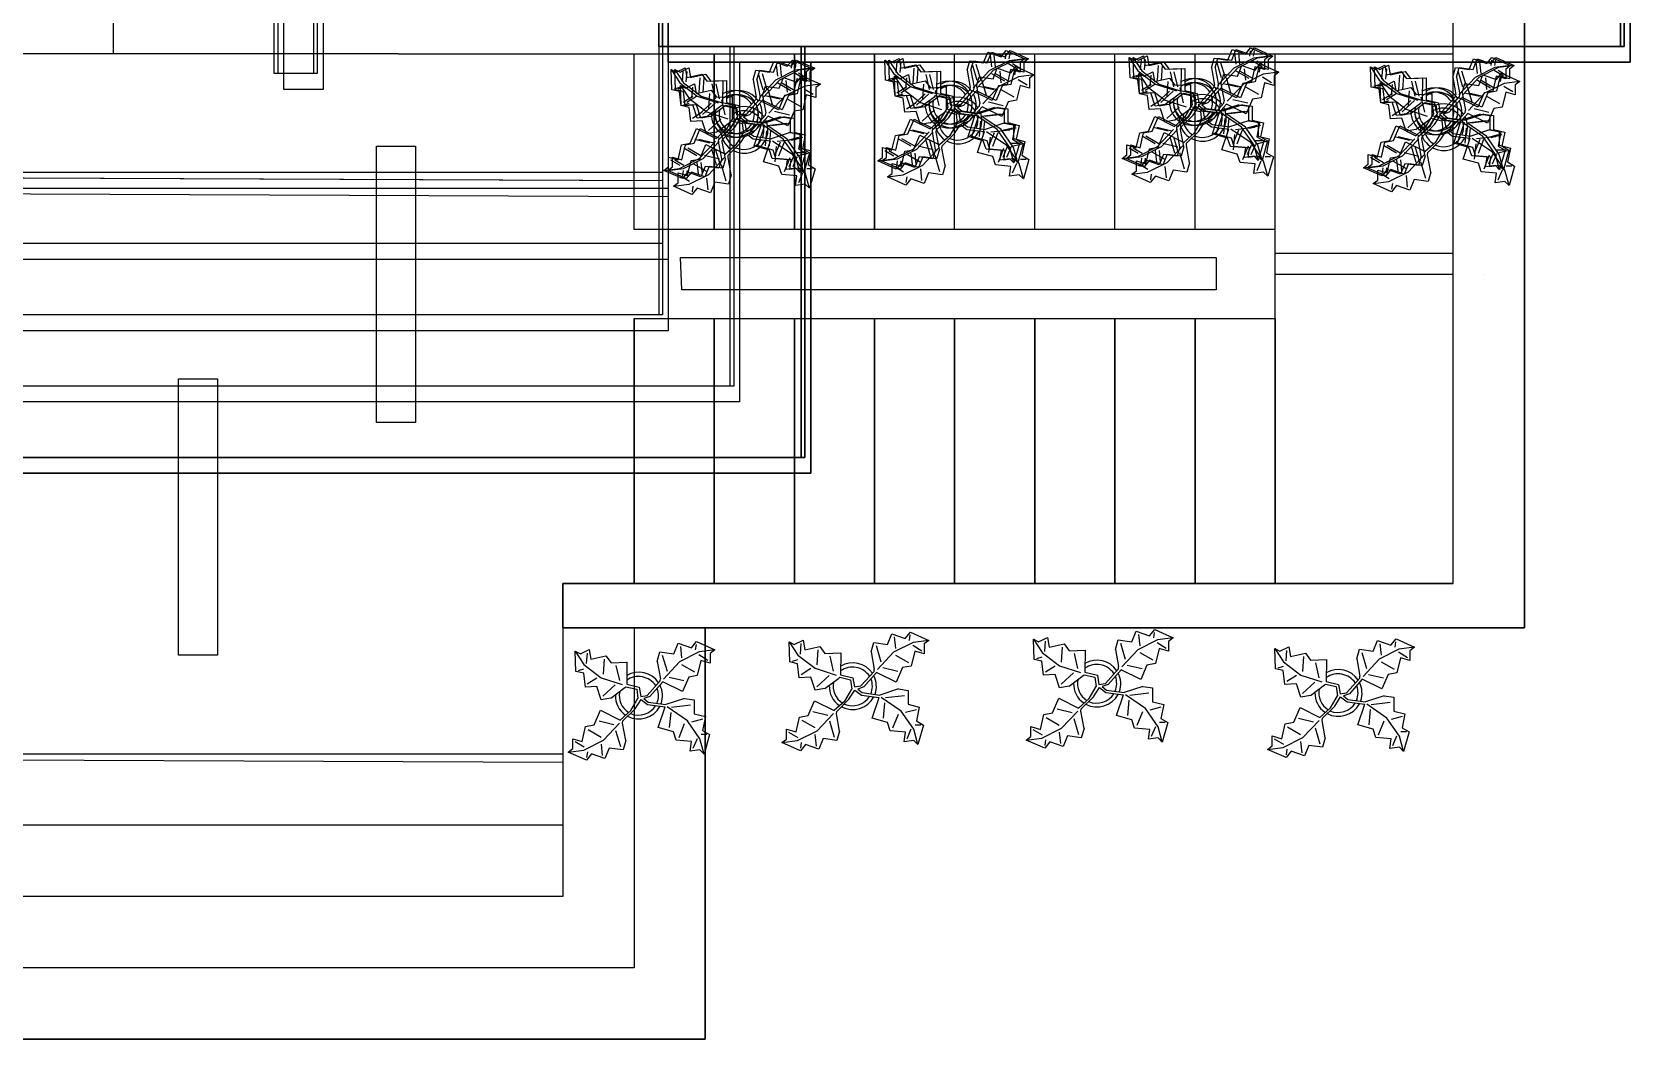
# Model space of a CAD drawing. Header units: inches. Extents: x -3340 to 11630, y -237 to 1425.
# Drawn here: x 133 to 312.5, y 836.6 to 949.6 of the extents above; entities that cross this region are included whole.
import ezdxf

# ---------------------------------------------------------------- set-up
doc = ezdxf.new("R2010")
doc.units = ezdxf.units.IN
doc.header["$MEASUREMENT"] = 0

# ---------------------------------------------------------------- blocks, each defined once
blk = doc.blocks.new('Plant - Rubber or Philodendron')
at = {"linetype": 'Continuous'}
for p, q in [((8.8871, 10.7908), (9.9809, 13.4933)), ((9.9809, 13.4933), (13.3837, 12.301)), ((10.5828, 12.6946), (10.8893, 9.7953)), ((13.3837, 12.301), (14.68, 13.9039)), ((14.5816, 13.2037), (14.3848, 11.8033)), ((14.68, 13.9039), (19.3848, 11.8146)), ((-16.2005, 11.4774), (-13.9899, 8.1064)), ((-16.2005, 11.4774), (-14.8639, 10.7964)), ((-16.0159, 6.3329), (-16.2005, 11.4774)), ((-14.8639, 10.7964), (-12.6195, 11.8975)), ((-13.3174, 8.325), (-13.0735, 11.0065)), ((-12.6195, 11.8975), (-12.1909, 9.4345)), ((-12.1909, 9.4345), (-8.3829, 10.3)), ((-8.8369, 9.409), (-9.0894, 5.6095)), ((-8.3829, 10.3), (-7.0549, 8.501)), ((-7.0549, 8.501), (-3.0284, 8.6941)), ((-3.0284, 8.6941), (-3.0709, 3.1041)), ((4.6914, 8.8812), (5.3859, 11.2828)), ((4.6914, 8.8812), (5.5014, 4.4831)), ((5.3859, 11.2828), (8.8871, 10.7908)), ((5.9878, 10.4842), (7.1971, 6.3869)), ((10.3916, 8.7942), (6.2847, 4.4028)), ((15.3859, 11.3055), (10.3916, 8.7942)), ((15.7909, 9.1065), (14.8995, 5.3044)), ((15.2875, 10.6053), (17.5907, 9.2105)), ((19.3848, 11.8146), (15.3859, 11.3055)), ((18.1925, 8.4119), (15.7909, 9.1065)), ((19.3848, 11.8146), (18.1868, 10.9119)), ((18.1868, 10.9119), (18.1925, 8.4119)), ((-14.0069, 5.8704), (-16.0159, 6.3329)), ((-15.3434, 6.5514), (-13.9984, 6.9884)), ((-13.5868, 2.2894), (-14.0069, 5.8704)), ((-13.9899, 8.1064), (-9.5434, 4.7185)), ((-13.1329, 3.1804), (-10.6614, 4.727)), ((-9.5434, 4.7185), (-4.1917, 2.9888)), ((-4.8529, 4.012), (-5.7184, 7.82)), ((5.4346, 3.9146), (5.5014, 4.4831)), ((7.7005, 4.8881), (11.5025, 3.9967)), ((14.2977, 6.1031), (10.9934, 7.9956)), ((12.7005, 4.8994), (11.1089, 1.1958)), ((14.8995, 5.3044), (12.7005, 4.8994)), ((-10.6784, 2.491), (-13.5868, 2.2894)), ((-9.5858, -0.8715), (-10.6784, 2.491)), ((-9.1318, 0.0195), (-5.9793, 2.9025)), ((-7.1228, -0.443), (-3.5248, 2.2131)), ((-3.5248, 2.2131), (-3.3011, 2.4355)), ((-3.3011, 2.4355), (-0.5306, 1.7947)), ((-3.0709, 3.1041), (0.0797, 2.3163)), ((-0.5306, 1.7947), (-0.2255, -0.5527)), ((-0.5306, 1.7947), (-0.5306, 1.7947)), ((0.0797, 2.3163), (0.4866, -0.031)), ((0.4866, -0.031), (2.1141, 0.2298)), ((2.1141, 0.2298), (5.4346, 3.9146)), ((6.1032, 3.6844), (2.8262, -0.031)), ((11.1089, 1.1958), (6.1032, 3.6844)), ((-11.3237, -7.2629), (-9.7321, -3.5593)), ((-9.7321, -3.5593), (-4.7264, -6.0479)), ((-7.1228, -0.443), (-9.5858, -0.8715)), ((-2.019, -3.6148), (-4.7264, -6.0479)), ((-4.0579, -6.2781), (-0.9375, -3.1608)), ((-2.019, -3.6148), (-0.2255, -0.5527)), ((-0.9375, -3.1608), (0.5883, -0.8135)), ((0.5883, -0.8135), (2.2447, -2.0916)), ((2.8262, -0.031), (1.3003, -0.5527)), ((1.3003, -0.5527), (2.4193, -1.4655)), ((2.2447, -2.0916), (6.7108, -2.6626)), ((2.4193, -1.4655), (6.895, -2.1175)), ((4.943, -7.9659), (6.7108, -2.6626)), ((11.6605, -0.5413), (6.895, -2.1175)), ((12.3677, -6.1981), (7.219, -2.6772)), ((8.3544, -2.7453), (13.1973, -2.1704)), ((11.6605, -0.5413), (14.1354, -0.8948)), ((14.1354, -0.8948), (14.1354, -4.4304)), ((-14.4141, -11.4699), (-13.5228, -7.6679)), ((-13.5228, -7.6679), (-11.3237, -7.2629)), ((-6.3237, -7.2516), (-10.1257, -6.3602)), ((-9.0148, -11.1577), (-4.9047, -6.8122)), ((-4.1246, -6.8466), (-4.0579, -6.2781)), ((-3.3146, -11.2447), (-4.1246, -6.8466)), ((8.8321, -9.0266), (4.943, -7.9659)), ((8.125, -4.0768), (7.7715, -7.9659)), ((10.2463, -10.4408), (11.6605, -6.9053)), ((15.5496, -10.7943), (12.3677, -6.1981)), ((16.2567, -5.8446), (13.4283, -6.5517)), ((14.1354, -4.4304), (16.9638, -5.1375)), ((16.9638, -5.1375), (16.2567, -8.673)), ((-16.8157, -10.7754), (-14.4141, -11.4699)), ((-16.8101, -13.2754), (-16.8157, -10.7754)), ((-13.9107, -12.9688), (-16.2139, -11.574)), ((-14.0091, -13.669), (-9.0148, -11.1577)), ((-12.921, -8.4665), (-9.6166, -10.359)), ((-9.206, -15.0581), (-9.5126, -12.1588)), ((-4.611, -12.8477), (-5.8203, -8.7504)), ((-3.3146, -11.2447), (-4.0092, -13.6463)), ((9.5392, -11.1479), (8.8321, -9.0266)), ((13.4283, -11.5015), (9.5392, -11.1479)), ((13.0748, -13.9763), (13.4283, -11.5015)), ((14.8425, -10.7943), (13.7819, -13.2692)), ((16.6103, -14.6834), (15.5496, -10.7943)), ((17.3174, -9.7337), (15.9032, -9.7337)), ((16.2567, -8.673), (18.0245, -9.7337)), ((18.0245, -9.7337), (16.6103, -14.6834)), ((-18.008, -14.1781), (-16.8101, -13.2754)), ((-18.008, -14.1781), (-14.0091, -13.669)), ((-13.3032, -16.2674), (-18.008, -14.1781)), ((-12.0069, -14.6645), (-13.3032, -16.2674)), ((-13.2048, -15.5672), (-13.008, -14.1668)), ((-8.6042, -15.8568), (-12.0069, -14.6645)), ((-7.5103, -13.1543), (-8.6042, -15.8568)), ((-4.0092, -13.6463), (-7.5103, -13.1543)), ((15.5496, -13.6228), (13.0748, -13.9763)), ((16.6103, -14.6834), (15.5496, -13.6228))]:
    blk.add_line(p, q, dxfattribs=at)
for centre, radius, start, end in [((0, 0), 6.1275, 34.37569, 120.1028), ((-0.0601, -0.2075), 5.2461, 33.82192, 124.9414), ((0.0308, 0.1664), 6, 178.6147, 235.1169), ((0.0308, 0.1664), 5, 168.1647, 238.6725), ((-0.2664, 0.1682), 5.2775, 338.4094, 20.03007), ((-0.098, 0.1364), 6.1288, 341.2017, 26.09184), ((-0.0234, 0.3825), 6.1492, 242.5812, 331.2714), ((-0.1102, 0.4886), 5.2883, 247.3711, 327.472)]:
    blk.add_arc(centre, radius, start, end, dxfattribs=at)

msp = doc.modelspace()

# ---------------------------------------------------------------- linework, layer by layer
for p, q in [((311.41, 948.02, 120), (311.41, 1425.02, 120)), ((311.84, 948.02, 112.18), (311.84, 1425.02, 112.18)), ((312.49, 946.24, 120), (312.49, 1423.24, 120)), ((300.64, 882.73), (300.64, 1359.73)), ((300.64, 882.73, 120), (300.64, 1359.73, 120)), ((300.64, 882.73, 240), (300.64, 1359.73, 240)), ((142.16, 955.18), (142.16, 947.18)), ((142.16, 955.18, 120), (142.16, 947.18, 120)), ((142.16, 955.18, 240), (142.16, 947.18, 240)), ((203.41, 953.02, 120), (203.41, 948.02, 120)), ((203.83, 953.02, 112.18), (203.83, 948.02, 112.18)), ((204.48, 951.24, 120), (204.48, 946.24, 120)), ((203.41, 948.02, 120), (311.41, 948.02, 120)), ((203.41, 948.02, 120), (203.41, 917.88, 120)), ((203.83, 948.02, 112.18), (311.84, 948.02, 112.18)), ((203.83, 948.02, 112.18), (203.83, 917.88, 112.18)), ((211.41, 948.02, 120), (211.41, 909.88, 120)), ((211.83, 948.02, 112.18), (211.83, 909.88, 112.18)), ((219.41, 948.02, 120), (219.41, 901.88, 120)), ((219.83, 948.02, 112.18), (219.83, 901.88, 112.18)), ((174.16, 947.18), (142.16, 947.18)), ((174.16, 947.18, 120), (142.16, 947.18, 120)), ((174.16, 947.18, 240), (142.16, 947.18, 240)), ((174.16, 947.18), (292.64, 947.18)), ((174.16, 947.18, 120), (292.64, 947.18, 120)), ((174.16, 947.18, 240), (292.64, 947.18, 240)), ((200.64, 927.46), (200.64, 947.18)), ((200.64, 927.46, 120), (200.64, 947.18, 120)), ((200.64, 927.46, 240), (200.64, 947.18, 240)), ((204.48, 946.24, 120), (312.49, 946.24, 120)), ((204.48, 946.24, 120), (204.48, 916.1, 120)), ((209.64, 927.46), (209.64, 947.18)), ((209.64, 927.46, 120), (209.64, 947.18, 120)), ((209.64, 927.46, 240), (209.64, 947.18, 240)), ((212.48, 946.24, 120), (212.48, 908.1, 120)), ((218.64, 927.46), (218.64, 947.18)), ((218.64, 927.46, 120), (218.64, 947.18, 120)), ((218.64, 927.46, 240), (218.64, 947.18, 240)), ((220.48, 946.24, 120), (220.48, 900.1, 120)), ((227.64, 927.46), (227.64, 947.18)), ((227.64, 927.46, 120), (227.64, 947.18, 120)), ((227.64, 927.46, 240), (227.64, 947.18, 240)), ((236.64, 927.46), (236.64, 947.18)), ((236.64, 927.46, 120), (236.64, 947.18, 120)), ((236.64, 927.46, 240), (236.64, 947.18, 240)), ((245.64, 927.46), (245.64, 947.18)), ((245.64, 927.46, 120), (245.64, 947.18, 120)), ((245.64, 927.46, 240), (245.64, 947.18, 240)), ((254.64, 927.46), (254.64, 947.18)), ((254.64, 927.46, 120), (254.64, 947.18, 120)), ((254.64, 927.46, 240), (254.64, 947.18, 240)), ((263.64, 927.46), (263.64, 947.18)), ((263.64, 927.46, 120), (263.64, 947.18, 120)), ((263.64, 927.46, 240), (263.64, 947.18, 240)), ((272.64, 887.73), (272.64, 947.18)), ((272.64, 927.46), (272.64, 947.18)), ((272.64, 887.73, 120), (272.64, 947.18, 120)), ((272.64, 927.46, 120), (272.64, 947.18, 120)), ((272.64, 887.73, 240), (272.64, 947.18, 240)), ((272.64, 927.46, 240), (272.64, 947.18, 240)), ((292.64, 887.73), (292.64, 947.18)), ((292.64, 887.73, 120), (292.64, 947.18, 120)), ((292.64, 887.73, 240), (292.64, 947.18, 240)), ((2.62, 933.88, 120), (203.41, 933.88, 120)), ((3.04, 933.88, 112.18), (203.83, 933.88, 112.18)), ((203.41, 933.88, 120), (203.41, 925.88, 120)), ((203.83, 933.88, 112.18), (203.83, 925.88, 112.18)), ((3.69, 932.1, 120), (204.48, 932.1, 120)), ((204.48, 932.1, 120), (204.48, 924.1, 120)), ((272.64, 927.46), (200.64, 927.46)), ((272.64, 927.46, 120), (200.64, 927.46, 120)), ((272.64, 927.46, 240), (200.64, 927.46, 240)), ((272.64, 917.46), (272.64, 927.46)), ((272.64, 917.46, 120), (272.64, 927.46, 120)), ((272.64, 917.46, 240), (272.64, 927.46, 240)), ((203.41, 925.88, 120), (2.62, 925.88, 120)), ((203.83, 925.88, 112.18), (3.04, 925.88, 112.18)), ((205.87, 924.3), (266.02, 924.3)), ((206, 920.67), (205.87, 924.3)), ((205.87, 924.3, 120), (266.02, 924.3, 120)), ((206, 920.67, 120), (205.87, 924.3, 120)), ((205.87, 924.3, 240), (266.02, 924.3, 240)), ((206, 920.67, 240), (205.87, 924.3, 240)), ((266.02, 924.3), (266.02, 920.67)), ((266.02, 924.3, 120), (266.02, 920.67, 120)), ((266.02, 924.3, 240), (266.02, 920.67, 240)), ((292.64, 924.78), (272.64, 924.78)), ((292.64, 924.78, 120), (272.64, 924.78, 120)), ((292.64, 924.78, 240), (272.64, 924.78, 240)), ((204.48, 924.1, 120), (3.69, 924.1, 120)), ((272.64, 922.46), (292.64, 922.46)), ((272.64, 922.46, 120), (292.64, 922.46, 120)), ((272.64, 922.46, 240), (292.64, 922.46, 240)), ((296.05, 922.46), (296.05, 922.46)), ((296.05, 922.46, 120), (296.05, 922.46, 120)), ((296.05, 922.46, 240), (296.05, 922.46, 240)), ((266.02, 920.67), (206, 920.67)), ((266.02, 920.67, 120), (206, 920.67, 120)), ((266.02, 920.67, 240), (206, 920.67, 240)), ((203.41, 917.88, 120), (-35.65, 917.88, 120)), ((203.83, 917.88, 112.18), (-35.23, 917.88, 112.18)), ((200.64, 917.46), (272.64, 917.46)), ((200.64, 917.46), (200.64, 887.73)), ((200.64, 917.46, 120), (272.64, 917.46, 120)), ((200.64, 917.46, 120), (200.64, 887.73, 120)), ((200.64, 917.46, 240), (272.64, 917.46, 240)), ((200.64, 917.46, 240), (200.64, 887.73, 240)), ((209.64, 917.46), (209.64, 887.73)), ((209.64, 917.46, 120), (209.64, 887.73, 120)), ((209.64, 917.46, 240), (209.64, 887.73, 240)), ((218.64, 917.46), (218.64, 887.73)), ((218.64, 917.46, 120), (218.64, 887.73, 120)), ((218.64, 917.46, 240), (218.64, 887.73, 240)), ((227.64, 917.46), (227.64, 887.73)), ((227.64, 917.46, 120), (227.64, 887.73, 120)), ((227.64, 917.46, 240), (227.64, 887.73, 240)), ((236.64, 917.46), (236.64, 887.73)), ((236.64, 917.46, 120), (236.64, 887.73, 120)), ((236.64, 917.46, 240), (236.64, 887.73, 240)), ((245.64, 917.46), (245.64, 887.73)), ((245.64, 917.46, 120), (245.64, 887.73, 120)), ((245.64, 917.46, 240), (245.64, 887.73, 240)), ((254.64, 917.46), (254.64, 887.73)), ((254.64, 917.46, 120), (254.64, 887.73, 120)), ((254.64, 917.46, 240), (254.64, 887.73, 240)), ((263.64, 917.46), (263.64, 887.73)), ((263.64, 917.46, 120), (263.64, 887.73, 120)), ((263.64, 917.46, 240), (263.64, 887.73, 240)), ((272.64, 917.46), (272.64, 887.73)), ((272.64, 917.46, 120), (272.64, 887.73, 120)), ((272.64, 917.46, 240), (272.64, 887.73, 240)), ((204.48, 916.1, 120), (-34.58, 916.1, 120)), ((211.41, 909.88, 120), (-42.72, 909.88, 120)), ((211.83, 909.88, 112.18), (-42.3, 909.88, 112.18)), ((212.48, 908.1, 120), (-41.65, 908.1, 120)), ((219.41, 901.88, 120), (2.62, 901.88, 120)), ((219.83, 901.88, 112.18), (3.04, 901.88, 112.18)), ((220.48, 900.1, 120), (3.69, 900.1, 120)), ((292.64, 887.73), (192.64, 887.73)), ((192.64, 887.73), (192.64, 882.73)), ((292.64, 887.73, 120), (192.64, 887.73, 120)), ((192.64, 887.73, 120), (192.64, 882.73, 120)), ((292.64, 887.73, 240), (192.64, 887.73, 240)), ((192.64, 887.73, 240), (192.64, 882.73, 240)), ((192.64, 882.73), (300.64, 882.73)), ((192.64, 882.73), (192.64, 852.59)), ((192.64, 882.73, 120), (300.64, 882.73, 120)), ((192.64, 882.73, 120), (192.64, 852.59, 120)), ((192.64, 882.73, 240), (300.64, 882.73, 240)), ((192.64, 882.73, 240), (192.64, 852.59, 240)), ((200.64, 882.73), (200.64, 844.59)), ((200.64, 882.73, 120), (200.64, 844.59, 120)), ((200.64, 882.73, 240), (200.64, 844.59, 240)), ((208.64, 882.73), (208.64, 836.59)), ((208.64, 882.73, 120), (208.64, 836.59, 120)), ((208.64, 882.73, 240), (208.64, 836.59, 240)), ((-8.15, 868.59), (192.64, 868.59)), ((-8.15, 868.59, 120), (192.64, 868.59, 120)), ((-8.15, 868.59, 240), (192.64, 868.59, 240)), ((192.64, 868.59), (192.64, 860.59)), ((192.64, 868.59, 120), (192.64, 860.59, 120)), ((192.64, 868.59, 240), (192.64, 860.59, 240)), ((192.64, 860.59), (-8.15, 860.59)), ((192.64, 860.59, 120), (-8.15, 860.59, 120)), ((192.64, 860.59, 240), (-8.15, 860.59, 240)), ((192.64, 852.59), (-46.42, 852.59)), ((192.64, 852.59, 120), (-46.42, 852.59, 120)), ((192.64, 852.59, 240), (-46.42, 852.59, 240)), ((200.64, 844.59), (-53.49, 844.59)), ((200.64, 844.59, 120), (-53.49, 844.59, 120)), ((200.64, 844.59, 240), (-53.49, 844.59, 240)), ((208.64, 836.59), (-8.15, 836.59)), ((208.64, 836.59, 120), (-8.15, 836.59, 120)), ((208.64, 836.59, 240), (-8.15, 836.59, 240))]:
    msp.add_line(p, q)
for points, elevation in [([(-28.59, 1425.02), (-28.59, 925.88), (-49.79, 901.88), (219.41, 901.88), (219.41, 948.02), (203.41, 948.02), (203.41, 925.88), (-18.32, 925.88), (-28.59, 925.88)], 120), ([(-28.16, 1425.02), (-28.16, 925.88), (-49.37, 901.88), (219.83, 901.88), (219.83, 948.02), (203.83, 948.02), (203.83, 925.88), (-17.9, 925.88), (-28.16, 925.88)], 112.18), ([(-28.59, 1425.02), (311.41, 1425.02), (311.41, 948.02), (203.41, 948.02), (203.41, 953.02), (303.41, 953.02), (303.41, 1417.02), (-20.59, 1417.02), (-20.59, 933.88)], 120), ([(-28.59, 1425.02), (311.41, 1425.02), (311.41, 1102.5), (303.41, 1102.5), (303.41, 1417.02), (-20.59, 1417.02), (-20.59, 933.88), (203.41, 932.95), (203.41, 925.88), (-28.59, 925.88), (-28.59, 1425.02)], 120), ([(-28.16, 1425.02), (311.84, 1425.02), (311.84, 948.02), (203.83, 948.02), (203.83, 953.02), (303.84, 953.02), (303.84, 1417.02), (-20.16, 1417.02), (-20.16, 933.88)], 112.18), ([(-28.16, 1425.02), (311.84, 1425.02), (311.84, 1102.5), (303.84, 1102.5), (303.84, 1417.02), (-20.16, 1417.02), (-20.16, 933.88), (203.83, 932.95), (203.83, 925.88), (-28.16, 925.88), (-28.16, 1425.02)], 112.18), ([(-27.51, 1423.24), (-27.51, 924.1), (-48.72, 900.1), (220.48, 900.1), (220.48, 946.24), (204.48, 946.24), (204.48, 924.1), (-17.25, 924.1), (-27.51, 924.1)], 120), ([(-27.51, 1423.24), (312.49, 1423.24), (312.49, 946.24), (204.48, 946.24), (204.48, 951.24), (304.49, 951.24), (304.49, 1415.24), (-19.51, 1415.24), (-19.51, 932.1)], 120), ([(-27.51, 1423.24), (312.49, 1423.24), (312.49, 1100.71), (304.49, 1100.71), (304.49, 1415.24), (-19.51, 1415.24), (-19.51, 932.1), (204.48, 931.17), (204.48, 924.1), (-27.51, 924.1), (-27.51, 1423.24)], 120), ([(-39.36, 1359.73), (-39.36, 860.59), (-60.56, 836.59), (208.64, 836.59), (208.64, 882.73), (192.64, 882.73), (192.64, 860.59), (-29.09, 860.59), (-39.36, 860.59)], 120), ([(-39.36, 1359.73), (-39.36, 860.59), (-60.56, 836.59), (208.64, 836.59), (208.64, 882.73), (192.64, 882.73), (192.64, 860.59), (-29.09, 860.59), (-39.36, 860.59)], 240), ([(-39.36, 1359.73), (300.64, 1359.73), (300.64, 882.73), (192.64, 882.73), (192.64, 887.73), (292.64, 887.73), (292.64, 1351.73), (-31.36, 1351.73), (-31.36, 868.59)], 120), ([(-39.36, 1359.73), (300.64, 1359.73), (300.64, 1037.21), (292.64, 1037.21), (292.64, 1351.73), (-31.36, 1351.73), (-31.36, 868.59), (192.64, 867.66), (192.64, 860.59), (-39.36, 860.59), (-39.36, 1359.73)], 120), ([(-39.36, 1359.73), (300.64, 1359.73), (300.64, 882.73), (192.64, 882.73), (192.64, 887.73), (292.64, 887.73), (292.64, 1351.73), (-31.36, 1351.73), (-31.36, 868.59)], 240), ([(-39.36, 1359.73), (300.64, 1359.73), (300.64, 1037.21), (292.64, 1037.21), (292.64, 1351.73), (-31.36, 1351.73), (-31.36, 868.59), (192.64, 867.66), (192.64, 860.59), (-39.36, 860.59), (-39.36, 1359.73)], 240), ([(118.16, 955.18), (142.16, 955.18), (142.16, 947.18), (118.16, 947.18), (118.16, 955.18)], 120), ([(118.16, 955.18), (142.16, 955.18), (142.16, 947.18), (118.16, 947.18), (118.16, 955.18)], 240)]:
    msp.add_lwpolyline(points, dxfattribs=dict(elevation=elevation))
for points in [[(-39.36, 1359.73), (-39.36, 860.59), (-60.56, 836.59), (208.64, 836.59), (208.64, 882.73), (192.64, 882.73), (192.64, 860.59), (-29.09, 860.59), (-39.36, 860.59)], [(-39.36, 1359.73), (300.64, 1359.73), (300.64, 882.73), (192.64, 882.73), (192.64, 887.73), (292.64, 887.73), (292.64, 1351.73), (-31.36, 1351.73), (-31.36, 868.59)], [(-39.36, 1359.73), (300.64, 1359.73), (300.64, 1037.21), (292.64, 1037.21), (292.64, 1351.73), (-31.36, 1351.73), (-31.36, 868.59), (192.64, 867.66), (192.64, 860.59), (-39.36, 860.59), (-39.36, 1359.73)], [(118.16, 955.18), (142.16, 955.18), (142.16, 947.18), (118.16, 947.18), (118.16, 955.18)]]:
    msp.add_lwpolyline(points)
for points, elevation in [([(160.24, 975.97), (164.64, 975.97), (164.64, 944.97), (160.24, 944.97)], 120), ([(160.66, 975.97), (165.06, 975.97), (165.06, 944.97), (160.66, 944.97)], 112.18), ([(161.31, 974.19), (165.71, 974.19), (165.71, 943.18), (161.31, 943.18)], 120), ([(200.64, 947.18), (209.64, 947.18), (209.64, 927.46), (200.64, 927.46)], 120), ([(200.64, 947.18), (209.64, 947.18), (209.64, 927.46), (200.64, 927.46)], 240), ([(209.64, 947.18), (218.64, 947.18), (218.64, 927.46), (209.64, 927.46)], 120), ([(209.64, 947.18), (218.64, 947.18), (218.64, 927.46), (209.64, 927.46)], 120), ([(209.64, 947.18), (218.64, 947.18), (218.64, 927.46), (209.64, 927.46)], 240), ([(209.64, 947.18), (218.64, 947.18), (218.64, 927.46), (209.64, 927.46)], 240), ([(218.64, 947.18), (227.64, 947.18), (227.64, 927.46), (218.64, 927.46)], 120), ([(218.64, 947.18), (227.64, 947.18), (227.64, 927.46), (218.64, 927.46)], 240), ([(171.71, 936.81), (176.1, 936.81), (176.1, 905.8), (171.71, 905.8)], 120), ([(171.71, 936.81), (176.1, 936.81), (176.1, 905.8), (171.71, 905.8)], 240), ([(200.64, 917.46), (209.64, 917.46), (209.64, 887.73), (200.64, 887.73)], 120), ([(200.64, 917.46), (209.64, 917.46), (209.64, 887.73), (200.64, 887.73)], 240), ([(209.64, 917.46), (218.64, 917.46), (218.64, 887.73), (209.64, 887.73)], 120), ([(209.64, 917.46), (218.64, 917.46), (218.64, 887.73), (209.64, 887.73)], 240), ([(218.64, 917.46), (227.64, 917.46), (227.64, 887.73), (218.64, 887.73)], 120), ([(218.64, 917.46), (227.64, 917.46), (227.64, 887.73), (218.64, 887.73)], 240), ([(227.64, 917.46), (236.64, 917.46), (236.64, 887.73), (227.64, 887.73)], 120), ([(227.64, 917.46), (236.64, 917.46), (236.64, 887.73), (227.64, 887.73)], 240), ([(236.64, 917.46), (245.64, 917.46), (245.64, 887.73), (236.64, 887.73)], 120), ([(236.64, 917.46), (245.64, 917.46), (245.64, 887.73), (236.64, 887.73)], 240), ([(245.64, 917.46), (254.64, 917.46), (254.64, 887.73), (245.64, 887.73)], 120), ([(245.64, 917.46), (254.64, 917.46), (254.64, 887.73), (245.64, 887.73)], 240), ([(254.64, 917.46), (263.64, 917.46), (263.64, 887.73), (254.64, 887.73)], 120), ([(254.64, 917.46), (263.64, 917.46), (263.64, 887.73), (254.64, 887.73)], 240), ([(263.64, 917.46), (272.64, 917.46), (272.64, 887.73), (263.64, 887.73)], 120), ([(263.64, 917.46), (272.64, 917.46), (272.64, 887.73), (263.64, 887.73)], 240), ([(149.47, 910.68), (153.87, 910.68), (153.87, 879.68), (149.47, 879.68)], 120), ([(149.47, 910.68), (153.87, 910.68), (153.87, 879.68), (149.47, 879.68)], 240)]:
    msp.add_lwpolyline(points, close=True, dxfattribs=dict(elevation=elevation))
for points in [[(200.64, 947.18), (209.64, 947.18), (209.64, 927.46), (200.64, 927.46)], [(209.64, 947.18), (218.64, 947.18), (218.64, 927.46), (209.64, 927.46)], [(209.64, 947.18), (218.64, 947.18), (218.64, 927.46), (209.64, 927.46)], [(218.64, 947.18), (227.64, 947.18), (227.64, 927.46), (218.64, 927.46)], [(171.71, 936.81), (176.1, 936.81), (176.1, 905.8), (171.71, 905.8)], [(200.64, 917.46), (209.64, 917.46), (209.64, 887.73), (200.64, 887.73)], [(209.64, 917.46), (218.64, 917.46), (218.64, 887.73), (209.64, 887.73)], [(218.64, 917.46), (227.64, 917.46), (227.64, 887.73), (218.64, 887.73)], [(227.64, 917.46), (236.64, 917.46), (236.64, 887.73), (227.64, 887.73)], [(236.64, 917.46), (245.64, 917.46), (245.64, 887.73), (236.64, 887.73)], [(245.64, 917.46), (254.64, 917.46), (254.64, 887.73), (245.64, 887.73)], [(254.64, 917.46), (263.64, 917.46), (263.64, 887.73), (254.64, 887.73)], [(263.64, 917.46), (272.64, 917.46), (272.64, 887.73), (263.64, 887.73)], [(149.47, 910.68), (153.87, 910.68), (153.87, 879.68), (149.47, 879.68)]]:
    msp.add_lwpolyline(points, close=True)
at = {"extrusion": (-1.05579e-16, -1, 0), "elevation": -917.46}
for points in [[(200.64, 0), (206.64, 0)], [(200.64, 120), (206.64, 120)], [(200.64, 240), (206.64, 240)]]:
    msp.add_lwpolyline(points, dxfattribs=at)

# ---------------------------------------------------------------- block references
at = {"xscale": 0.4412137410049178, "yscale": 0.4412137410049178, "zscale": 0.4412137410049178}
for p in [(263.4, 941.7, 120), (263.83, 941.7, 112.18), (211.94, 940.35, 120), (212.37, 940.35, 112.18), (235.96, 941.41, 120), (236.39, 941.41, 112.18), (264.48, 939.91, 120), (290.5, 940.65, 120), (290.93, 940.65, 112.18), (213.01, 938.57, 120), (237.03, 939.62, 120), (291.57, 938.87, 120), (201.17, 875.06), (201.17, 875.06, 120), (201.17, 875.06, 240), (225.19, 876.12), (225.19, 876.12, 120), (225.19, 876.12, 240), (252.63, 876.41), (252.63, 876.41, 120), (252.63, 876.41, 240), (279.73, 875.36), (279.73, 875.36, 120), (279.73, 875.36, 240)]:
    msp.add_blockref('Plant - Rubber or Philodendron', p, dxfattribs=at)

doc.saveas('drawing.dxf')
